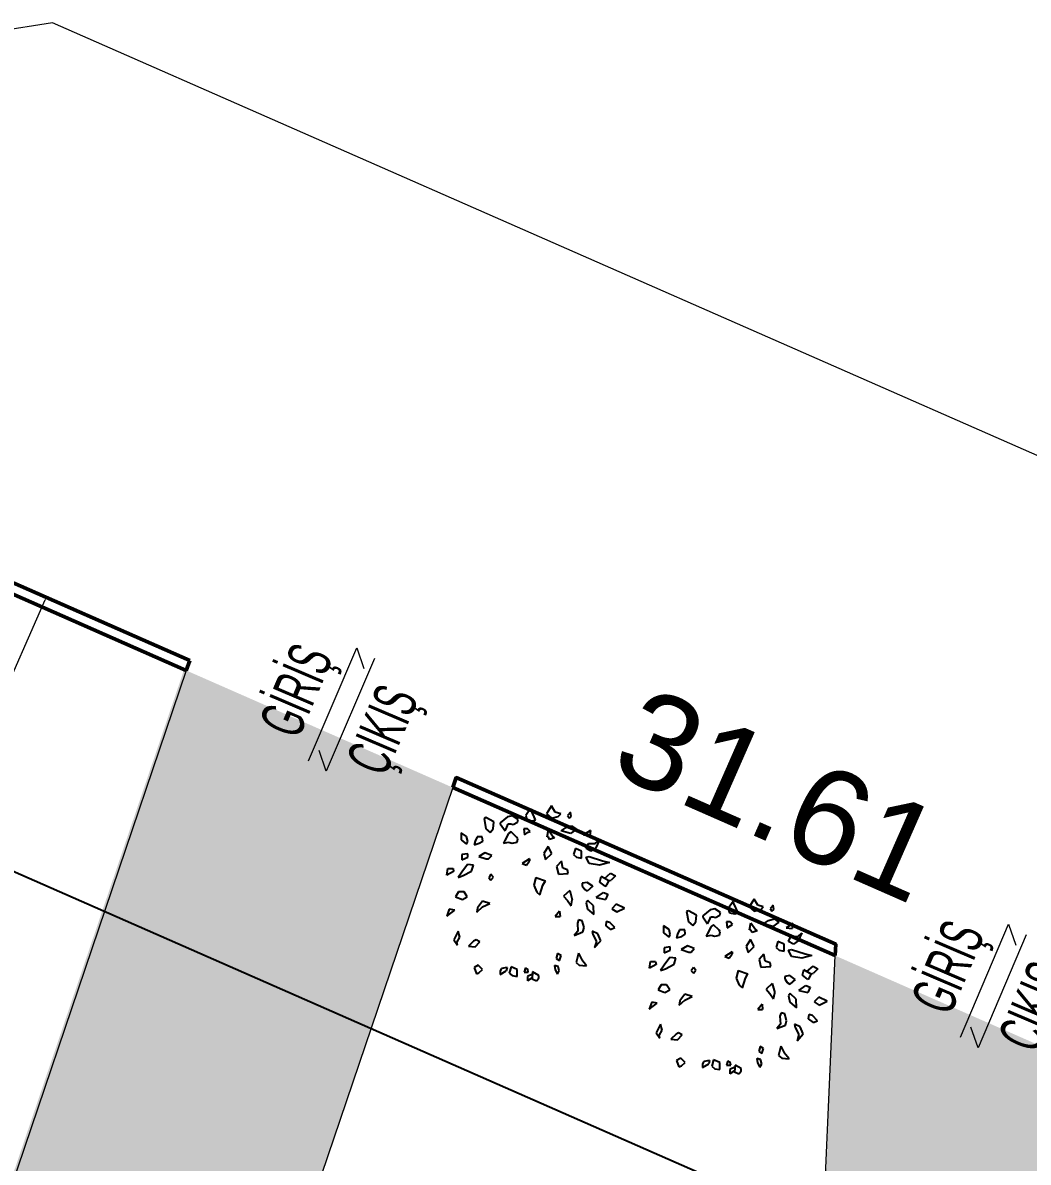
# Model space of a CAD drawing. Header units: centimetres. Extents: x 63871 to 181827, y -95930 to 42199.
# Drawn here: x 174781 to 176684, y 37894 to 40050 of the extents above; entities that cross this region are included whole.
import ezdxf

# ---------------------------------------------------------------- set-up
doc = ezdxf.new("R2010")
doc.units = ezdxf.units.CM
for name, color, linetype, lineweight in [('03_PARSEL_ALN_YENI', 40, 'Continuous', 0), ('A-AREA-IDEN', 7, 'Continuous', 9), ('ARA SINIRLAR', 225, 'Continuous', 15), ('ARM_Pen_No__252', 8, 'Continuous', 18), ('OLUK', 222, 'Continuous', 15), ('PARSEL SINIRI', 12, 'Continuous', 50), ('ROL_CEPHE', 1, 'Continuous', 0), ('ÇEKME MESAFESİ', 5, 'Continuous', 25)]:
    doc.layers.add(name, color=color, linetype=linetype, lineweight=lineweight)
doc.layers.add('CAY', color=94, linetype='Continuous')
doc.layers.add('Dıış Ölçü', color=140, linetype='Continuous')
doc.styles.add('Arial', font='Arial.ttf', dxfattribs={"height": 250})
doc.styles.add('RomanS', font='')
doc.styles.get("Standard").update_dxf_attribs({"font": 'Arial.ttf'})
doc.styles.get('RomanS').set_extended_font_data('Stylus BT')
doc.dimstyles.new('BÖYÜK', dxfattribs={"dimtxt": 70, "dimasz": 5, "dimexe": 5, "dimexo": 5, "dimgap": 2, "dimtad": 3, "dimdec": 0, "dimzin": 0, "dimdsep": 46, "dimtxsty": 'RomanS', "dimblk": 'DOT', "dimcen": 5, "dimadec": 0, "dimazin": 0, "dimtfac": 1, "dimtdec": 0, "dimtix": 1, "dimtofl": 0, "dimtmove": 1, "dimatfit": 0, "dimldrblk": 'DOT', "dimfxl": 10, "dimfxlon": 1, "dimtolj": 1, "dimtzin": 0, "dimarcsym": 0})

# ---------------------------------------------------------------- blocks, each defined once
blk = doc.blocks.new('_Dot')
at = {"color": 0, "linetype": 'ByBlock', "lineweight": -2}
blk.add_line((-0.5, 0), (-1, 0), dxfattribs=at)
at = {"color": 0, "linetype": 'ByBlock', "const_width": 0.5}
blk.add_lwpolyline([(-0.25, 0, 1), (0.25, 0, 1)], format="xyb", close=True, dxfattribs=at)
blk = doc.blocks.new('*D395')
at = {"layer": 'Defpoints', "color": 0, "transparency": 16777216}
for p in [(-3126.8, 24032.6), (-3114.7, 24027.3), (-3315.9, 23569.5)]:
    blk.add_point(p, dxfattribs=at)
at = {"layer": 'Dıış Ölçü', "color": 0, "lineweight": -2, "transparency": 16777216}
for p, q in [((-3326, 23579.4), (-3128.8, 24028)), ((-3119.3, 24029.3), (-3131.4, 24034.6)), ((-3320.5, 23571.5), (-3332.6, 23576.9))]:
    blk.add_line(p, q, dxfattribs=at)
at = {"layer": 'Dıış Ölçü', "color": 0, "lineweight": -2, "transparency": 16777216, "xscale": 5, "yscale": 5, "zscale": 5}
for p, rotation in [((-3126.8, 24032.6), 66.27337036733198), ((-3328, 23574.9), 246.273370367332)]:
    blk.add_blockref('_Dot', p, dxfattribs=dict(at, rotation=rotation))
at = {"layer": 'Dıış Ölçü', "color": 0, "transparency": 16777216, "insert": (-3262.9, 23819.3), "char_height": 70, "attachment_point": 5, "rotation": 66.2734, "style": 'RomanS'}
blk.add_mtext('\\A1;500', dxfattribs=at)
blk = doc.blocks.new('A$C5AA32782')
at = {"layer": 'CAY'}
for p, q in [((452.9, 931.4, 0), (426.3, 893.8, 0)), ((456.2, 922, 0), (452.9, 931.4, 0)), ((566, 945.5, 0), (539.4, 903.2, 0)), ((585.9, 912.6, 0), (566, 945.5, 0)), ((211.1, 882.5, 0), (201.2, 877.8, 0)), ((201.2, 877.8, 0), (211.1, 821.4, 0)), ((254.4, 859, 0), (211.1, 882.5, 0)), ((328.5, 887.1, 0), (288.5, 854.2, 0)), ((355.1, 891.8, 0), (328.5, 887.1, 0)), ((385, 873, 0), (355.1, 891.8, 0)), ((381.7, 858.9, 0), (385, 873, 0)), ((426.3, 893.8, 0), (432.9, 870.3, 0)), ((432.9, 870.3, 0), (462.9, 865.6, 0)), ((479.5, 870.3, 0), (456.2, 922, 0)), ((462.9, 865.6, 0), (479.5, 870.3, 0)), ((539.4, 903.2, 0), (566, 879.7, 0)), ((566, 879.7, 0), (602.6, 889.1, 0)), ((615.9, 903.2, 0), (585.9, 912.6, 0)), ((602.6, 889.1, 0), (615.9, 903.2, 0)), ((669.1, 912.6, 0), (652.5, 893.8, 0)), ((652.5, 893.8, 0), (662.4, 879.7, 0)), ((662.4, 879.7, 0), (672.4, 889.1, 0)), ((672.4, 889.1, 0), (669.1, 912.6, 0)), ((211.1, 821.4, 0), (234.4, 802.6, 0)), ((234.4, 802.6, 0), (251, 821.4, 0)), ((251, 821.4, 0), (254.4, 859, 0)), ((288.5, 854.2, 0), (288.5, 849.5, 0)), ((288.5, 849.5, 0), (315.2, 811.9, 0)), ((315.2, 811.9, 0), (325.1, 830.7, 0)), ((325.1, 830.7, 0), (331.8, 849.5, 0)), ((331.8, 849.5, 0), (345.1, 849.5, 0)), ((347, 805.9, 0), (333.7, 796.5, 0)), ((345.1, 849.5, 0), (358.4, 844.8, 0)), ((377, 777.7, 0), (347, 805.9, 0)), ((358.4, 844.8, 0), (381.7, 858.9, 0)), ((436.8, 821.9, 0), (416.8, 821.9, 0)), ((416.8, 821.9, 0), (420.1, 789, 0)), ((420.1, 789, 0), (440.1, 803.1, 0)), ((450.1, 807.8, 0), (436.8, 821.9, 0)), ((440.1, 803.1, 0), (450.1, 807.8, 0)), ((542.4, 778.7, 0), (549.1, 816.3, 0)), ((549.1, 816.3, 0), (575.7, 778.7, 0)), ((617.8, 810.6, 0), (644.5, 829.4, 0)), ((667.7, 796.5, 0), (617.8, 810.6, 0)), ((644.5, 829.4, 0), (674.4, 838.7, 0)), ((701, 820, 0), (667.7, 796.5, 0)), ((674.4, 838.7, 0), (701, 820, 0)), ((776.2, 813.8, 0), (739, 790.4, 0)), ((776.2, 813.8, 0), (772.2, 785.7, 0)), ((107, 781, 0), (77, 799.8, 0)), ((77, 799.8, 0), (77, 762.2, 0)), ((77, 762.2, 0), (107, 738.7, 0)), ((113.6, 752.8, 0), (107, 781, 0)), ((107, 738.7, 0), (113.6, 752.8, 0)), ((152.9, 755.4, 0), (147.3, 735.9, 0)), ((147.3, 735.9, 0), (175, 743.7, 0)), ((163.9, 778.9, 0), (152.9, 755.4, 0)), ((191.6, 778.9, 0), (163.9, 778.9, 0)), ((175, 743.7, 0), (194.4, 755.4, 0)), ((194, 755.2, 0), (191.6, 778.9, 0)), ((313.8, 759, 0), (307.1, 744.9, 0)), ((307.1, 744.9, 0), (333.7, 749.6, 0)), ((333.7, 796.5, 0), (313.8, 759, 0)), ((333.7, 749.6, 0), (353.7, 744.9, 0)), ((353.7, 744.9, 0), (380.3, 749.6, 0)), ((383.6, 768.3, 0), (377, 777.7, 0)), ((380.3, 749.6, 0), (383.6, 768.3, 0)), ((549.1, 778.7, 0), (542.4, 778.7, 0)), ((555.7, 764.6, 0), (549.1, 778.7, 0)), ((582.4, 774, 0), (555.7, 764.6, 0)), ((575.7, 778.7, 0), (582.4, 774, 0)), ((739, 790.4, 0), (772.2, 785.7, 0)), ((752.3, 715.2, 0), (765.6, 743.4, 0)), ((765.6, 743.4, 0), (802.2, 743.4, 0)), ((802.2, 743.4, 0), (825.4, 762.2, 0)), ((825.4, 762.2, 0), (805.5, 719.9, 0)), ((113.6, 687.1, 0), (80.3, 682.4, 0)), ((80.3, 682.4, 0), (80.3, 654.2, 0)), ((113.6, 668.3, 0), (113.6, 687.1, 0)), ((206.1, 691.9, 0), (172.9, 673.1, 0)), ((242.7, 677.8, 0), (206.1, 691.9, 0)), ((226.1, 659, 0), (242.7, 677.8, 0)), ((547, 726.4, 0), (523.7, 688.8, 0)), ((523.7, 688.8, 0), (533.7, 655.9, 0)), ((533.7, 655.9, 0), (566.9, 688.8, 0)), ((566.9, 688.8, 0), (547, 726.4, 0)), ((695, 715.3, 0), (685, 682.5, 0)), ((685, 682.5, 0), (701.6, 668.4, 0)), ((728.2, 701.2, 0), (695, 715.3, 0)), ((728.2, 663.7, 0), (728.2, 701.2, 0)), ((778.9, 701.1, 0), (752.3, 715.2, 0)), ((805.5, 719.9, 0), (778.9, 701.1, 0)), ((80.3, 654.2, 0), (113.6, 668.3, 0)), ((110.8, 630, 0), (80.9, 587.7, 0)), ((144.1, 625.3, 0), (110.8, 630, 0)), ((134.1, 592.4, 0), (144.1, 625.3, 0)), ((172.9, 673.1, 0), (212.8, 659, 0)), ((212.8, 659, 0), (226.1, 659, 0)), ((447.5, 660.3, 0), (407.6, 634.6, 0)), ((407.6, 634.6, 0), (430.9, 625.3, 0)), ((430.9, 625.3, 0), (447.5, 648.7, 0)), ((447.5, 660.3, 0), (447.5, 648.7, 0)), ((619.8, 646.7, 0), (593.2, 618.5, 0)), ((593.2, 618.5, 0), (603.2, 576.2, 0)), ((626.5, 609.1, 0), (619.8, 646.7, 0)), ((701.6, 668.4, 0), (728.2, 663.7, 0)), ((752.3, 668.3, 0), (768.9, 673, 0)), ((768.9, 635.4, 0), (752.3, 668.3, 0)), ((768.9, 673, 0), (842.1, 649.5, 0)), ((825.4, 626, 0), (768.9, 635.4, 0)), ((878.7, 640.1, 0), (825.4, 626, 0)), ((842.1, 649.5, 0), (878.7, 640.1, 0)), ((0.4, 572.3, 0), (5.9, 607.5, 0)), ((36.4, 591.8, 0), (0.4, 572.3, 0)), ((5.9, 607.5, 0), (33.6, 607.5, 0)), ((33.6, 607.5, 0), (36.4, 591.8, 0)), ((80.9, 587.7, 0), (60.9, 559.5, 0)), ((60.9, 559.5, 0), (87.6, 568.9, 0)), ((87.6, 568.9, 0), (134.1, 592.4, 0)), ((238.2, 576, 0), (227.1, 556.4, 0)), ((227.1, 556.4, 0), (238.2, 544.7, 0)), ((252.1, 560.3, 0), (238.2, 576, 0)), ((238.2, 544.7, 0), (252.1, 560.3, 0)), ((480.7, 559.5, 0), (469.6, 517.6, 0)), ((480.7, 559.5, 0), (532.8, 541.1, 0)), ((603.2, 576.2, 0), (656.4, 580.9, 0)), ((653.1, 599.7, 0), (626.5, 609.1, 0)), ((656.4, 580.9, 0), (653.1, 599.7, 0)), ((827.9, 533.9, 0), (835.1, 563.5, 0)), ((875, 540, 0), (835.1, 563.5, 0)), ((851.7, 554.1, 0), (885, 582.3, 0)), ((885, 582.3, 0), (911.6, 568.2, 0)), ((911.6, 568.2, 0), (888.3, 544.7, 0)), ((469.6, 517.6, 0), (486.2, 480, 0)), ((502.9, 465.9, 0), (519.5, 517.6, 0)), ((519.5, 517.6, 0), (532.8, 541.1, 0)), ((758.9, 532, 0), (732.3, 527.3, 0)), ((732.3, 527.3, 0), (732.3, 513.2, 0)), ((732.3, 513.2, 0), (745.6, 494.4, 0)), ((745.6, 494.4, 0), (758.9, 485, 0)), ((788.5, 511.1, 0), (758.9, 532, 0)), ((788.5, 511.1, 0), (758.9, 485, 0)), ((855.1, 511.8, 0), (827.9, 533.9, 0)), ((855.1, 511.8, 0), (865, 516.5, 0)), ((865, 516.5, 0), (875, 540, 0)), ((873.9, 540.7, 0), (888.3, 544.7, 0)), ((63.9, 482, 0), (47.2, 453.8, 0)), ((47.2, 453.8, 0), (83.8, 439.7, 0)), ((93.8, 482, 0), (63.9, 482, 0)), ((83.8, 439.7, 0), (110.4, 453.8, 0)), ((110.4, 453.8, 0), (93.8, 482, 0)), ((486.2, 480, 0), (502.9, 465.9, 0)), ((664, 488.3, 0), (631.4, 457.6, 0)), ((631.4, 457.6, 0), (651.4, 434.1, 0)), ((651.4, 434.1, 0), (671.4, 405.9, 0)), ((664, 488.3, 0), (678, 438.8, 0)), ((671.4, 405.9, 0), (678, 438.8, 0)), ((762.3, 435, 0), (752.8, 421.6, 0)), ((793.1, 404.9, 0), (762.3, 435, 0)), ((807.7, 450.2, 0), (846.9, 477.9, 0)), ((807.7, 450.2, 0), (856.9, 440.3, 0)), ((846.9, 477.9, 0), (870.2, 468.5, 0)), ((870.2, 468.5, 0), (856.9, 440.3, 0)), ((13.3, 387.6, 0), (0, 350, 0)), ((0, 350, 0), (43.2, 382.9, 0)), ((43.2, 382.9, 0), (13.3, 387.6, 0)), ((162.3, 372.1, 0), (192.8, 399.5, 0)), ((165.1, 395.5, 0), (162.3, 372.1, 0)), ((192.8, 430.8, 0), (165.1, 395.5, 0)), ((231.6, 419, 0), (192.8, 430.8, 0)), ((192.8, 399.5, 0), (231.6, 419, 0)), ((609.3, 376.3, 0), (585.9, 348.8, 0)), ((609.3, 376.3, 0), (612.6, 348.8, 0)), ((752.8, 421.6, 0), (759.9, 388.1, 0)), ((759.9, 388.1, 0), (795.4, 358, 0)), ((795.4, 358, 0), (793.1, 404.9, 0)), ((915.7, 415.1, 0), (891.6, 389.5, 0)), ((891.6, 389.5, 0), (918.8, 372.4, 0)), ((961, 393.8, 0), (915.7, 415.1, 0)), ((918.8, 372.4, 0), (961, 393.8, 0)), ((585.9, 348.8, 0), (612.6, 348.8, 0)), ((712.3, 330, 0), (705.7, 311.2, 0)), ((705.7, 311.2, 0), (709, 268.9, 0)), ((732.3, 325.3, 0), (712.3, 330, 0)), ((742.3, 287.7, 0), (732.3, 325.3, 0)), ((862, 320.6, 0), (858.7, 297.1, 0)), ((882, 315.9, 0), (862, 320.6, 0)), ((908.6, 287.7, 0), (882, 315.9, 0)), ((60.4, 268.9, 0), (37.1, 221.9, 0)), ((70.4, 236, 0), (60.4, 268.9, 0)), ((709, 268.9, 0), (689.1, 245.4, 0)), ((689.1, 245.4, 0), (735.6, 264.2, 0)), ((735.6, 264.2, 0), (742.3, 287.7, 0)), ((815.5, 254.8, 0), (785.5, 268.9, 0)), ((785.5, 268.9, 0), (788.8, 250.1, 0)), ((788.8, 250.1, 0), (808.8, 212.5, 0)), ((788.8, 250.1, 0), (808.8, 212.5, 0)), ((832.1, 217.2, 0), (815.5, 254.8, 0)), ((858.7, 297.1, 0), (885.3, 278.3, 0)), ((885.3, 278.3, 0), (908.6, 287.7, 0)), ((37.1, 221.9, 0), (57.1, 193.7, 0)), ((53.7, 207.8, 0), (70.4, 236, 0)), ((57.1, 193.7, 0), (53.7, 207.8, 0)), ((144.4, 214.7, 0), (116.7, 187.3, 0)), ((116.7, 187.3, 0), (152.8, 183.4, 0)), ((158.3, 222.5, 0), (144.4, 214.7, 0)), ((152.8, 183.4, 0), (177.7, 210.8, 0)), ((177.7, 210.8, 0), (158.3, 222.5, 0)), ((798.8, 179.6, 0), (832.1, 217.2, 0)), ((808.8, 212.5, 0), (798.8, 179.6, 0)), ((598.8, 147.3, 0), (591.7, 120.5, 0)), ((617.8, 137.2, 0), (598.8, 147.3, 0)), ((608.3, 110.5, 0), (617.8, 137.2, 0)), ((711.9, 149.9, 0), (699, 99.8, 0)), ((711.9, 149.9, 0), (729, 113.9, 0)), ((170.2, 85.7, 0), (146.9, 71.6, 0)), ((146.9, 71.6, 0), (160.2, 38.7, 0)), ((193.4, 62.2, 0), (170.2, 85.7, 0)), ((173.5, 43.4, 0), (193.4, 62.2, 0)), ((294.7, 67.6, 0), (288.1, 53.5, 0)), ((325.8, 72.5, 0), (294.7, 67.6, 0)), ((325.8, 72.5, 0), (321.3, 53.5, 0)), ((347.3, 75.1, 0), (337.3, 42.2, 0)), ((380.6, 61, 0), (347.3, 75.1, 0)), ((424.6, 70.4, 0), (418.1, 47.4, 0)), ((424.6, 70.4, 0), (437.5, 63.1, 0)), ((440.3, 47.4, 0), (437.5, 63.1, 0)), ((601.4, 77.9, 0), (581.4, 82.6, 0)), ((581.4, 82.6, 0), (584.8, 59.1, 0)), ((591.7, 120.5, 0), (608.3, 110.5, 0)), ((608, 54.4, 0), (601.4, 77.9, 0)), ((699, 99.8, 0), (715.7, 85.7, 0)), ((715.7, 85.7, 0), (755.6, 81, 0)), ((755.6, 81, 0), (729, 113.9, 0)), ((160.2, 38.7, 0), (173.5, 43.4, 0)), ((288.1, 53.5, 0), (288.1, 34.7, 0)), ((288.1, 34.7, 0), (321.3, 53.5, 0)), ((337.3, 42.2, 0), (354, 28.1, 0)), ((354, 28.1, 0), (380.6, 23.4, 0)), ((380.6, 23.4, 0), (380.6, 61, 0)), ((418.1, 47.4, 0), (440.3, 47.4, 0)), ((462.9, 36.2, 0), (435.8, 23.5, 0)), ((435.8, 23.5, 0), (435.8, 0, 0)), ((461.1, 15.9, 0), (435.8, 0, 0)), ((463.9, 47.9, 0), (460.6, 10.4, 0)), ((460.6, 10.4, 0), (483.9, 1, 0)), ((497.2, 29.2, 0), (463.9, 47.9, 0)), ((483.9, 1, 0), (497.2, 15.1, 0)), ((497.2, 15.1, 0), (497.2, 29.2, 0)), ((584.8, 59.1, 0), (598.1, 35.6, 0)), ((598.1, 35.6, 0), (608, 54.4, 0))]:
    blk.add_line(p, q, dxfattribs=at)
blk = doc.blocks.new('VAZİYET PLANI')
at = {"layer": 'ARM_Pen_No__252'}
h = blk.add_hatch(dxfattribs=at)
h.set_pattern_fill('AR-HBONE', color=256, scale=0.51)
h.set_pattern_definition([(45, (-177951.86, -14930.114), (0, 73.27889), [155.448, -51.816]), (135, (-177915.22, -14893.474), (7e-15, 73.27889), [155.448, -51.816])])
h.paths.add_polyline_path([(-2120.2, 12277.2), (-2253.9, 9232.9), (-7195.1, 9337.4), (-6197.4, 12277.2)], flags=16)
h.paths.add_polyline_path([(-5125.4, 15515.8), (-2357.2, 23672.5), (-2865.8, 23896), (-7797.7, 9350.1), (-10518.2, 9407.7), (-10683.6, 8961), (623.4, 8722.4), (643.2, 9171.7), (-1702.9, 9221.3), (-1092.5, 23116.6), (-1633.6, 23354.4), (-1935.7, 15952.7), (-1958.7, 15952.7), (-1976.5, 15548.8)])
h.paths.add_polyline_path([(-1976.5, 15548.8), (-5125.4, 15515.8), (-6122.7, 12576.9), (-2107, 12576.9)])
at = {"layer": '03_PARSEL_ALN_YENI'}
for p, q in [((-3114.9, 25120.2), (-6538.8, 24580.2)), ((-126.9, 23806.3), (-3114.9, 25120.2))]:
    blk.add_line(p, q, dxfattribs=at)
at = {"layer": '03_PARSEL_ALN_YENI', "lineweight": 0}
for p, q in [((-3114.9, 25120.2), (-6538.8, 24580.2)), ((-126.9, 23806.3), (-3114.9, 25120.2))]:
    blk.add_line(p, q, dxfattribs=at)
at = {"layer": 'A-AREA-IDEN'}
for p, q in [((-2630.2, 23723.5), (-2539, 23937.2)), ((-2539, 23937.2), (-2525.5, 23897.9)), ((-2505.5, 23917.2), (-2596.7, 23703.5)), ((-2596.7, 23703.5), (-2610.2, 23742.8)), ((-1396.6, 23200), (-1305.4, 23413.7)), ((-1305.4, 23413.7), (-1291.9, 23374.4)), ((-1271.9, 23393.7), (-1363.1, 23180)), ((-1363.1, 23180), (-1376.6, 23219.3))]:
    blk.add_line(p, q, dxfattribs=at)
at = {"layer": 'ARA SINIRLAR'}
blk.add_line((-2861.8, 23894.3), (-7797.7, 9350.1), dxfattribs=at)
for points in [[(-2357.2, 23672.5), (-4977.1, 15952.7)], [(-1971.8, 15655.7), (-1633.6, 23354.4)]]:
    blk.add_lwpolyline(points, dxfattribs=at)
at = {"layer": 'PARSEL SINIRI'}
blk.add_line((-2855.3, 23913.3), (-2861.8, 23894.3), dxfattribs=at)
for points in [[(-2855.3, 23913.3), (-3248.9, 24086.2), (-5776.8, 23688.2)], [(-2861.8, 23894.3), (-3251.6, 24065.6), (-5761.6, 23670.4), (-6103.9, 22613.3)], [(-1633.6, 23354.4), (-1632.6, 23375.9), (-2350.7, 23691.5), (-2357.2, 23672.5)], [(-1633.6, 23354.4), (-2357.2, 23672.5)]]:
    blk.add_lwpolyline(points, dxfattribs=at)
at = {"layer": 'ÇEKME MESAFESİ'}
blk.add_lwpolyline([(-5.6, 5331.8), (308.6, 12485.4), (476.4, 16330.3), (575.8, 18602.2), (644.3, 20161.8), (725.5, 22011.2), (669.5, 22083.7), (-509.4, 22336), (-584.9, 22369.2), (-3315.9, 23569.5), (-5395.8, 23242.1), (-6367.1, 20242.3), (-7120.6, 17916.2), (-7587.4, 16475.5), (-8434, 13860.9), (-9144.4, 11733.8), (-10236, 8787.8)], dxfattribs=at)
at = {"layer": 'CAY', "xscale": 0.3501001178103892, "yscale": 0.3501001178103892, "zscale": 0.3501001178103892}
for p in [(-2368.6, 23306.7, 0), (-1985.4, 23130.6, 0)]:
    blk.add_blockref('A$C5AA32782', p, dxfattribs=at)
at = {"layer": 'A-AREA-IDEN', "style": 'Arial', "width": 0.55}
for s, p in [('GİRİŞ', (-2650.4, 23761.6)), ('ÇIKIŞ', (-2485.8, 23690.4)), ('GİRİŞ', (-1416.8, 23238)), ('ÇIKIŞ', (-1252.2, 23166.9))]:
    blk.add_text(s, height=82.06, rotation=66.8848, dxfattribs=at).set_placement(p)
at = {"layer": 'ROL_CEPHE', "lineweight": 0}
blk.add_text('31.61', height=180, rotation=336.2734, dxfattribs=at).set_placement((-2064.5, 23703.3))
at = {"layer": 'Dıış Ölçü'}
dim = blk.add_aligned_dim(p1=(-3315.9, 23569.5), p2=(-3114.7, 24027.3), distance=13.3, dimstyle='BÖYÜK', dxfattribs=at)
dim.commit()
dim.dimension.update_dxf_attribs({"geometry": '*D395', "text_midpoint": (-3262.9, 23819.3)})

msp = doc.modelspace()

# ---------------------------------------------------------------- block references
at = {"layer": 'OLUK'}
msp.add_blockref('VAZİYET PLANI', (177951.9, 14930.1), dxfattribs=at)

doc.saveas('drawing.dxf')
